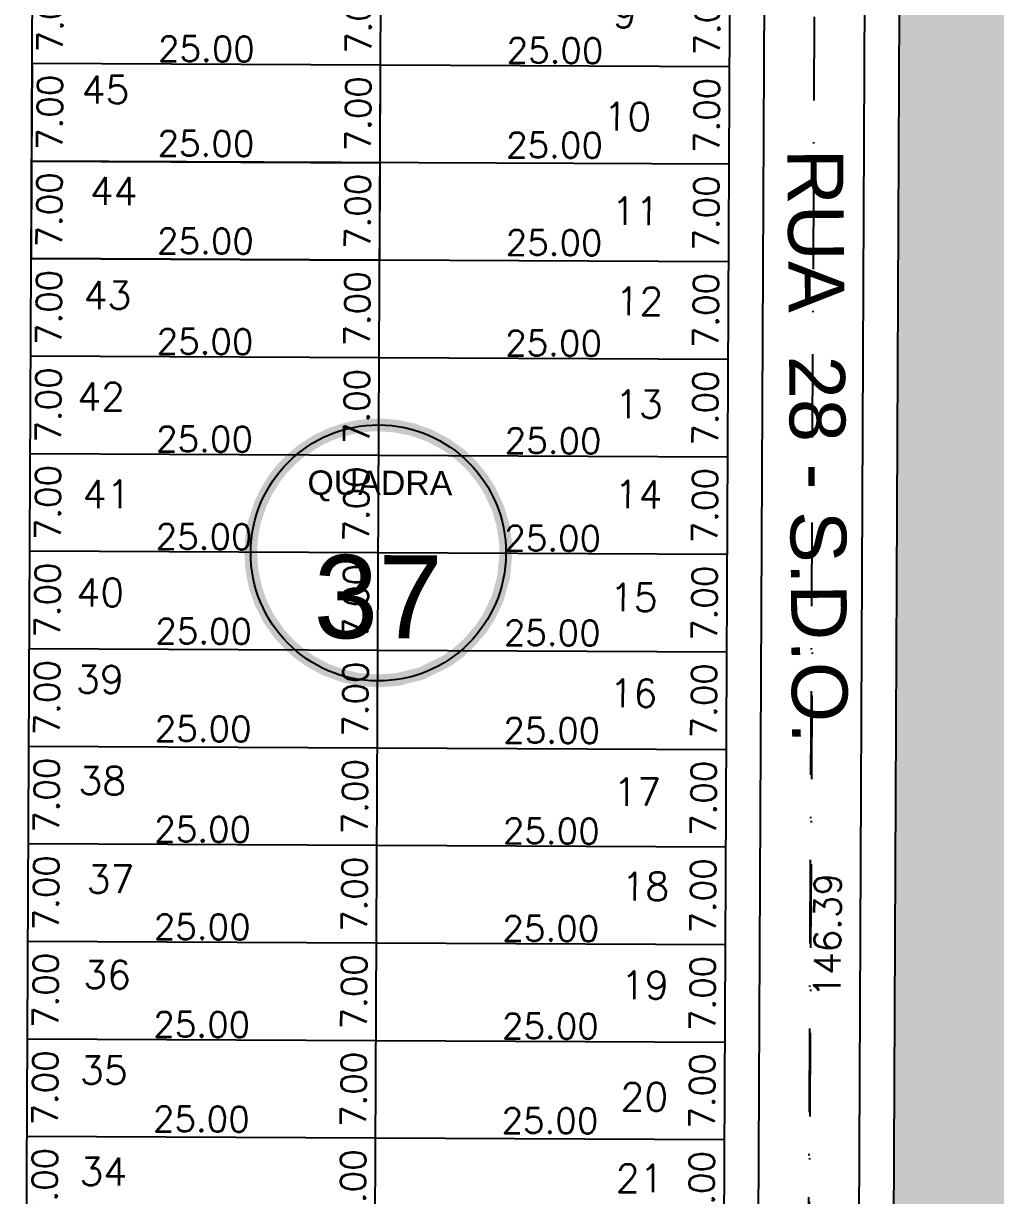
# Model space of a CAD drawing. Header units: millimetres. Extents: x -4430026 to 4783824, y 584 to 9593110.
# Drawn here: x 2252.8 to 2322.5, y 1561 to 1645.1 of the extents above; entities that cross this region are included whole.
import ezdxf
from ezdxf.enums import TextEntityAlignment as Align

# ---------------------------------------------------------------- set-up
doc = ezdxf.new("R2010")
doc.units = ezdxf.units.MM
doc.linetypes.add('DASHDOT', pattern=[1, 0.5, -0.25, 0, -0.25])
doc.linetypes.add('HIDDEN2', pattern=[0.1875, 0.125, -0.0625])
for name, color, linetype in [('boundary filipe', 6, 'Continuous'), ('BOUNDARY LOTES', 2, 'Continuous'), ('Calçada', 1, 'Continuous'), ('Cota', 8, 'Continuous'), ('COTAS', 8, 'Continuous'), ('Lotes', 2, 'Continuous'), ('Nomes de Ruas', 3, 'Continuous'), ('Numero de lotes', 5, 'Continuous'), ('númeraçãoquadras', 4, 'Continuous'), ('Projeção', 8, 'HIDDEN2'), ('QUADRA', 4, 'Continuous'), ('QUADRO', 8, 'Continuous')]:
    doc.layers.add(name, color=color, linetype=linetype)
doc.styles.add('arcad1', font='romans.shx')
doc.styles.add('ARIAL', font='arial.ttf', dxfattribs={"height": 0.25})
doc.styles.add('ROMANS', font='romans.shx')
doc.styles.add('STYLE1', font='sanss___.ttf')
doc.dimstyles.new('BOLA100', dxfattribs={"dimscale": 0, "dimtxt": 1.9, "dimasz": 0.18, "dimexe": 0.18, "dimexo": 0.063, "dimgap": 0, "dimtad": 1, "dimzin": 4, "dimdsep": 46, "dimtxsty": 'ROMANS', "dimcen": 0.09, "dimse1": 1, "dimse2": 1, "dimsd1": 1, "dimsd2": 1, "dimclrt": 256, "dimaunit": 1, "dimadec": 4, "dimazin": 0, "dimtfac": 1.2, "dimtix": 1, "dimtmove": 2, "dimatfit": 3, "dimfxl": 1, "dimtvp": 2, "dimtolj": 1, "dimtzin": 4, "dimarcsym": 0})
doc.dimstyles.get("Standard").update_dxf_attribs({"dimtxt": 0.18, "dimasz": 0.18, "dimexe": 0.18, "dimexo": 0.0625, "dimgap": 0.09, "dimtad": 0, "dimtih": 1, "dimtoh": 1, "dimdec": 4, "dimzin": 0, "dimdsep": 46, "dimtxsty": 'Standard', "dimcen": 0.09, "dimadec": 0, "dimazin": 0, "dimtfac": 1, "dimtdec": 4, "dimtofl": 0, "dimtmove": 0, "dimatfit": 3, "dimfxl": 1, "dimtolj": 1, "dimtzin": 0, "dimarcsym": 0})

# ---------------------------------------------------------------- blocks, each defined once
blk = doc.blocks.new('NUM_quadra')
at = {"color": 6, "const_width": 0.02}
blk.add_lwpolyline([(-0.0134, 0.1996), (-0.034, 0.1971), (-0.0579, 0.1914), (-0.0779, 0.1842), (-0.0981, 0.1743), (-0.1208, 0.1594), (-0.1377, 0.145), (-0.1521, 0.1299), (-0.1625, 0.1166), (-0.1764, 0.0942), (-0.1852, 0.0754), (-0.1941, 0.0483), (-0.1985, 0.0243), (-0.2, 0), (-0.1977, -0.0299), (-0.1921, -0.0556), (-0.1839, -0.0786), (-0.1713, -0.1033), (-0.1546, -0.1269), (-0.1389, -0.1439), (-0.1219, -0.1586), (-0.1046, -0.1705), (-0.0831, -0.1819), (-0.0531, -0.1928), (-0.0302, -0.1977), (0, -0.2), (0.0309, -0.1976), (0.0677, -0.1882), (0.1069, -0.169), (0.124, -0.1569), (0.1407, -0.1421), (0.1614, -0.1181), (0.1737, -0.0992), (0.187, -0.071), (0.1962, -0.0386), (0.2, 0), (0.1989, 0.0205), (0.1943, 0.0473), (0.1871, 0.0707), (0.1741, 0.0984), (0.1635, 0.1151), (0.1472, 0.1354), (0.1285, 0.1533), (0.1063, 0.1694), (0.0782, 0.1841), (0.0533, 0.1928), (0.0267, 0.1982), (0, 0.2)], close=True, dxfattribs=at)
blk.add_circle((0, 0), 0.2)
at = {"color": 3, "insert": (-0.1114, 0.1285), "char_height": 0.038, "width": 0.2663, "attachment_point": 1, "style": 'STYLE1'}
blk.add_mtext('\\fArial|b0|i0|c0|p34;QUADRA', dxfattribs=at)
at = {"color": 3, "style": 'STYLE1'}
blk.add_attdef('00', text='', height=0.13, dxfattribs=at).set_placement((0, -0.1335), align=Align.CENTER)
blk = doc.blocks.new('*D14102')
at = {"layer": 'DEFPOINTS', "color": 0, "linetype": 'ByBlock'}
for p in [(2309.529, 1652.865), (2311.716, 1652.855), (2308.835, 1506.475)]:
    blk.add_point(p, dxfattribs=at)
at = {"layer": 'COTAS', "linetype": 'ByBlock', "insert": (2310.42, 1579.664), "char_height": 1.9, "attachment_point": 5, "rotation": 89.72858, "style": 'ROMANS'}
blk.add_mtext('\\A1;146.39', dxfattribs=at)
blk = doc.blocks.new('*D10542')
at = {"layer": 'DEFPOINTS', "color": 0}
for p in [(2253.411, 1649.221), (2253.378, 1642.221), (2258.267, 1642.198)]:
    blk.add_point(p, dxfattribs=at)
at = {"layer": 'COTAS', "color": 41, "insert": (2254.684, 1645.715), "char_height": 1.8, "attachment_point": 5, "rotation": 89.72858, "style": 'ROMANS'}
blk.add_mtext('\\A1;7.00', dxfattribs=at)
blk = doc.blocks.new('*D10543')
at = {"layer": 'DEFPOINTS', "color": 0}
for p in [(2253.378, 1642.221), (2253.344, 1635.221), (2258.234, 1635.198)]:
    blk.add_point(p, dxfattribs=at)
at = {"layer": 'COTAS', "color": 41, "insert": (2254.651, 1638.715), "char_height": 1.8, "attachment_point": 5, "rotation": 89.72858, "style": 'ROMANS'}
blk.add_mtext('\\A1;7.00', dxfattribs=at)
blk = doc.blocks.new('*D10544')
at = {"layer": 'DEFPOINTS', "color": 0}
for p in [(2253.344, 1635.221), (2253.311, 1628.221), (2258.201, 1628.198)]:
    blk.add_point(p, dxfattribs=at)
at = {"layer": 'COTAS', "color": 41, "insert": (2254.617, 1631.715), "char_height": 1.8, "attachment_point": 5, "rotation": 89.72858, "style": 'ROMANS'}
blk.add_mtext('\\A1;7.00', dxfattribs=at)
blk = doc.blocks.new('*D10545')
at = {"layer": 'DEFPOINTS', "color": 0}
for p in [(2253.311, 1628.221), (2253.278, 1621.221), (2258.168, 1621.198)]:
    blk.add_point(p, dxfattribs=at)
at = {"layer": 'COTAS', "color": 41, "insert": (2254.584, 1624.715), "char_height": 1.8, "attachment_point": 5, "rotation": 89.72858, "style": 'ROMANS'}
blk.add_mtext('\\A1;7.00', dxfattribs=at)
blk = doc.blocks.new('*D10546')
at = {"layer": 'DEFPOINTS', "color": 0}
for p in [(2253.278, 1621.221), (2253.245, 1614.221), (2258.134, 1614.198)]:
    blk.add_point(p, dxfattribs=at)
at = {"layer": 'COTAS', "color": 41, "insert": (2254.551, 1617.715), "char_height": 1.8, "attachment_point": 5, "rotation": 89.72858, "style": 'ROMANS'}
blk.add_mtext('\\A1;7.00', dxfattribs=at)
blk = doc.blocks.new('*D10547')
at = {"layer": 'DEFPOINTS', "color": 0}
for p in [(2253.245, 1614.221), (2253.212, 1607.221), (2258.101, 1607.198)]:
    blk.add_point(p, dxfattribs=at)
at = {"layer": 'COTAS', "color": 41, "insert": (2254.518, 1610.715), "char_height": 1.8, "attachment_point": 5, "rotation": 89.72858, "style": 'ROMANS'}
blk.add_mtext('\\A1;7.00', dxfattribs=at)
blk = doc.blocks.new('*D10548')
at = {"layer": 'DEFPOINTS', "color": 0}
for p in [(2253.212, 1607.221), (2253.179, 1600.221), (2258.068, 1600.198)]:
    blk.add_point(p, dxfattribs=at)
at = {"layer": 'COTAS', "color": 41, "insert": (2254.485, 1603.715), "char_height": 1.8, "attachment_point": 5, "rotation": 89.72858, "style": 'ROMANS'}
blk.add_mtext('\\A1;7.00', dxfattribs=at)
blk = doc.blocks.new('*D10549')
at = {"layer": 'DEFPOINTS', "color": 0}
for p in [(2253.179, 1600.221), (2253.145, 1593.222), (2258.035, 1593.198)]:
    blk.add_point(p, dxfattribs=at)
at = {"layer": 'COTAS', "color": 41, "insert": (2254.452, 1596.715), "char_height": 1.8, "attachment_point": 5, "rotation": 89.72858, "style": 'ROMANS'}
blk.add_mtext('\\A1;7.00', dxfattribs=at)
blk = doc.blocks.new('*D10550')
at = {"layer": 'DEFPOINTS', "color": 0}
for p in [(2253.145, 1593.222), (2253.112, 1586.222), (2258.002, 1586.198)]:
    blk.add_point(p, dxfattribs=at)
at = {"layer": 'COTAS', "color": 41, "insert": (2254.418, 1589.715), "char_height": 1.8, "attachment_point": 5, "rotation": 89.72858, "style": 'ROMANS'}
blk.add_mtext('\\A1;7.00', dxfattribs=at)
blk = doc.blocks.new('*D10551')
at = {"layer": 'DEFPOINTS', "color": 0}
for p in [(2253.112, 1586.222), (2253.079, 1579.222), (2257.969, 1579.199)]:
    blk.add_point(p, dxfattribs=at)
at = {"layer": 'COTAS', "color": 41, "insert": (2254.385, 1582.716), "char_height": 1.8, "attachment_point": 5, "rotation": 89.72858, "style": 'ROMANS'}
blk.add_mtext('\\A1;7.00', dxfattribs=at)
blk = doc.blocks.new('*D10552')
at = {"layer": 'DEFPOINTS', "color": 0}
for p in [(2253.079, 1579.222), (2253.046, 1572.222), (2257.935, 1572.199)]:
    blk.add_point(p, dxfattribs=at)
at = {"layer": 'COTAS', "color": 41, "insert": (2254.352, 1575.716), "char_height": 1.8, "attachment_point": 5, "rotation": 89.72858, "style": 'ROMANS'}
blk.add_mtext('\\A1;7.00', dxfattribs=at)
blk = doc.blocks.new('*D10553')
at = {"layer": 'DEFPOINTS', "color": 0}
for p in [(2253.046, 1572.222), (2253.013, 1565.222), (2257.902, 1565.199)]:
    blk.add_point(p, dxfattribs=at)
at = {"layer": 'COTAS', "color": 41, "insert": (2254.319, 1568.716), "char_height": 1.8, "attachment_point": 5, "rotation": 89.72858, "style": 'ROMANS'}
blk.add_mtext('\\A1;7.00', dxfattribs=at)
blk = doc.blocks.new('*D10554')
at = {"layer": 'DEFPOINTS', "color": 0}
for p in [(2253.013, 1565.222), (2252.98, 1558.222), (2257.869, 1558.199)]:
    blk.add_point(p, dxfattribs=at)
at = {"layer": 'COTAS', "color": 41, "insert": (2254.286, 1561.716), "char_height": 1.8, "attachment_point": 5, "rotation": 89.72858, "style": 'ROMANS'}
blk.add_mtext('\\A1;7.00', dxfattribs=at)
blk = doc.blocks.new('*D10567')
at = {"layer": 'DEFPOINTS', "color": 0}
for p in [(2278.41, 1649.102), (2278.377, 1642.103), (2280.382, 1642.093)]:
    blk.add_point(p, dxfattribs=at)
at = {"layer": 'COTAS', "color": 41, "insert": (2276.799, 1645.61), "char_height": 1.8, "attachment_point": 5, "rotation": 89.72858, "style": 'ROMANS'}
blk.add_mtext('\\A1;7.00', dxfattribs=at)
blk = doc.blocks.new('*D10568')
at = {"layer": 'DEFPOINTS', "color": 0}
for p in [(2278.377, 1642.103), (2278.344, 1635.103), (2280.349, 1635.093)]:
    blk.add_point(p, dxfattribs=at)
at = {"layer": 'COTAS', "color": 41, "insert": (2276.766, 1638.61), "char_height": 1.8, "attachment_point": 5, "rotation": 89.72858, "style": 'ROMANS'}
blk.add_mtext('\\A1;7.00', dxfattribs=at)
blk = doc.blocks.new('*D10569')
at = {"layer": 'DEFPOINTS', "color": 0}
for p in [(2278.344, 1635.103), (2278.311, 1628.103), (2280.316, 1628.093)]:
    blk.add_point(p, dxfattribs=at)
at = {"layer": 'COTAS', "color": 41, "insert": (2276.733, 1631.61), "char_height": 1.8, "attachment_point": 5, "rotation": 89.72858, "style": 'ROMANS'}
blk.add_mtext('\\A1;7.00', dxfattribs=at)
blk = doc.blocks.new('*D10570')
at = {"layer": 'DEFPOINTS', "color": 0}
for p in [(2278.311, 1628.103), (2278.278, 1621.103), (2280.283, 1621.093)]:
    blk.add_point(p, dxfattribs=at)
at = {"layer": 'COTAS', "color": 41, "insert": (2276.699, 1624.61), "char_height": 1.8, "attachment_point": 5, "rotation": 89.72858, "style": 'ROMANS'}
blk.add_mtext('\\A1;7.00', dxfattribs=at)
blk = doc.blocks.new('*D10571')
at = {"layer": 'DEFPOINTS', "color": 0}
for p in [(2278.278, 1621.103), (2278.245, 1614.103), (2280.25, 1614.093)]:
    blk.add_point(p, dxfattribs=at)
at = {"layer": 'COTAS', "color": 41, "insert": (2276.666, 1617.61), "char_height": 1.8, "attachment_point": 5, "rotation": 89.72858, "style": 'ROMANS'}
blk.add_mtext('\\A1;7.00', dxfattribs=at)
blk = doc.blocks.new('*D10572')
at = {"layer": 'DEFPOINTS', "color": 0}
for p in [(2278.245, 1614.103), (2278.212, 1607.103), (2280.216, 1607.093)]:
    blk.add_point(p, dxfattribs=at)
at = {"layer": 'COTAS', "color": 41, "insert": (2276.633, 1610.61), "char_height": 1.8, "attachment_point": 5, "rotation": 89.72858, "style": 'ROMANS'}
blk.add_mtext('\\A1;7.00', dxfattribs=at)
blk = doc.blocks.new('*D10573')
at = {"layer": 'DEFPOINTS', "color": 0}
for p in [(2278.212, 1607.103), (2278.178, 1600.103), (2280.183, 1600.094)]:
    blk.add_point(p, dxfattribs=at)
at = {"layer": 'COTAS', "color": 41, "insert": (2276.6, 1603.611), "char_height": 1.8, "attachment_point": 5, "rotation": 89.72858, "style": 'ROMANS'}
blk.add_mtext('\\A1;7.00', dxfattribs=at)
blk = doc.blocks.new('*D10574')
at = {"layer": 'DEFPOINTS', "color": 0}
for p in [(2278.178, 1600.103), (2278.145, 1593.103), (2280.15, 1593.094)]:
    blk.add_point(p, dxfattribs=at)
at = {"layer": 'COTAS', "color": 41, "insert": (2276.567, 1596.611), "char_height": 1.8, "attachment_point": 5, "rotation": 89.72858, "style": 'ROMANS'}
blk.add_mtext('\\A1;7.00', dxfattribs=at)
blk = doc.blocks.new('*D10575')
at = {"layer": 'DEFPOINTS', "color": 0}
for p in [(2278.145, 1593.103), (2278.112, 1586.103), (2280.117, 1586.094)]:
    blk.add_point(p, dxfattribs=at)
at = {"layer": 'COTAS', "color": 41, "insert": (2276.534, 1589.611), "char_height": 1.8, "attachment_point": 5, "rotation": 89.72858, "style": 'ROMANS'}
blk.add_mtext('\\A1;7.00', dxfattribs=at)
blk = doc.blocks.new('*D10576')
at = {"layer": 'DEFPOINTS', "color": 0}
for p in [(2278.112, 1586.103), (2278.079, 1579.103), (2280.084, 1579.094)]:
    blk.add_point(p, dxfattribs=at)
at = {"layer": 'COTAS', "color": 41, "insert": (2276.5, 1582.611), "char_height": 1.8, "attachment_point": 5, "rotation": 89.72858, "style": 'ROMANS'}
blk.add_mtext('\\A1;7.00', dxfattribs=at)
blk = doc.blocks.new('*D10577')
at = {"layer": 'DEFPOINTS', "color": 0}
for p in [(2278.079, 1579.103), (2278.046, 1572.103), (2280.051, 1572.094)]:
    blk.add_point(p, dxfattribs=at)
at = {"layer": 'COTAS', "color": 41, "insert": (2276.467, 1575.611), "char_height": 1.8, "attachment_point": 5, "rotation": 89.72858, "style": 'ROMANS'}
blk.add_mtext('\\A1;7.00', dxfattribs=at)
blk = doc.blocks.new('*D10578')
at = {"layer": 'DEFPOINTS', "color": 0}
for p in [(2278.046, 1572.103), (2278.013, 1565.103), (2280.018, 1565.094)]:
    blk.add_point(p, dxfattribs=at)
at = {"layer": 'COTAS', "color": 41, "insert": (2276.434, 1568.611), "char_height": 1.8, "attachment_point": 5, "rotation": 89.72858, "style": 'ROMANS'}
blk.add_mtext('\\A1;7.00', dxfattribs=at)
blk = doc.blocks.new('*D10579')
at = {"layer": 'DEFPOINTS', "color": 0}
for p in [(2278.013, 1565.103), (2277.979, 1558.103), (2279.984, 1558.094)]:
    blk.add_point(p, dxfattribs=at)
at = {"layer": 'COTAS', "color": 41, "insert": (2276.401, 1561.611), "char_height": 1.8, "attachment_point": 5, "rotation": 89.72858, "style": 'ROMANS'}
blk.add_mtext('\\A1;7.00', dxfattribs=at)
blk = doc.blocks.new('*D10589')
at = {"layer": 'DEFPOINTS', "color": 0}
for p in [(2303.41, 1648.984), (2303.377, 1641.984), (2305.382, 1641.975)]:
    blk.add_point(p, dxfattribs=at)
at = {"layer": 'COTAS', "color": 41, "insert": (2301.799, 1645.492), "char_height": 1.8, "attachment_point": 5, "rotation": 89.72858, "style": 'ROMANS'}
blk.add_mtext('\\A1;7.00', dxfattribs=at)
blk = doc.blocks.new('*D10590')
at = {"layer": 'DEFPOINTS', "color": 0}
for p in [(2303.377, 1641.984), (2303.344, 1634.984), (2305.349, 1634.975)]:
    blk.add_point(p, dxfattribs=at)
at = {"layer": 'COTAS', "color": 41, "insert": (2301.765, 1638.492), "char_height": 1.8, "attachment_point": 5, "rotation": 89.72858, "style": 'ROMANS'}
blk.add_mtext('\\A1;7.00', dxfattribs=at)
blk = doc.blocks.new('*D10591')
at = {"layer": 'DEFPOINTS', "color": 0}
for p in [(2303.344, 1634.984), (2303.311, 1627.984), (2305.316, 1627.975)]:
    blk.add_point(p, dxfattribs=at)
at = {"layer": 'COTAS', "color": 41, "insert": (2301.732, 1631.492), "char_height": 1.8, "attachment_point": 5, "rotation": 89.72858, "style": 'ROMANS'}
blk.add_mtext('\\A1;7.00', dxfattribs=at)
blk = doc.blocks.new('*D10592')
at = {"layer": 'DEFPOINTS', "color": 0}
for p in [(2303.311, 1627.984), (2303.278, 1620.984), (2305.283, 1620.975)]:
    blk.add_point(p, dxfattribs=at)
at = {"layer": 'COTAS', "color": 41, "insert": (2301.699, 1624.492), "char_height": 1.8, "attachment_point": 5, "rotation": 89.72858, "style": 'ROMANS'}
blk.add_mtext('\\A1;7.00', dxfattribs=at)
blk = doc.blocks.new('*D10593')
at = {"layer": 'DEFPOINTS', "color": 0}
for p in [(2303.278, 1620.984), (2303.244, 1613.984), (2305.249, 1613.975)]:
    blk.add_point(p, dxfattribs=at)
at = {"layer": 'COTAS', "color": 41, "insert": (2301.666, 1617.492), "char_height": 1.8, "attachment_point": 5, "rotation": 89.72858, "style": 'ROMANS'}
blk.add_mtext('\\A1;7.00', dxfattribs=at)
blk = doc.blocks.new('*D10594')
at = {"layer": 'DEFPOINTS', "color": 0}
for p in [(2303.244, 1613.984), (2303.211, 1606.985), (2305.216, 1606.975)]:
    blk.add_point(p, dxfattribs=at)
at = {"layer": 'COTAS', "color": 41, "insert": (2301.633, 1610.492), "char_height": 1.8, "attachment_point": 5, "rotation": 89.72858, "style": 'ROMANS'}
blk.add_mtext('\\A1;7.00', dxfattribs=at)
blk = doc.blocks.new('*D10595')
at = {"layer": 'DEFPOINTS', "color": 0}
for p in [(2303.211, 1606.985), (2303.178, 1599.985), (2305.183, 1599.975)]:
    blk.add_point(p, dxfattribs=at)
at = {"layer": 'COTAS', "color": 41, "insert": (2301.6, 1603.492), "char_height": 1.8, "attachment_point": 5, "rotation": 89.72858, "style": 'ROMANS'}
blk.add_mtext('\\A1;7.00', dxfattribs=at)
blk = doc.blocks.new('*D10596')
at = {"layer": 'DEFPOINTS', "color": 0}
for p in [(2303.178, 1599.985), (2303.145, 1592.985), (2305.15, 1592.975)]:
    blk.add_point(p, dxfattribs=at)
at = {"layer": 'COTAS', "color": 41, "insert": (2301.566, 1596.492), "char_height": 1.8, "attachment_point": 5, "rotation": 89.72858, "style": 'ROMANS'}
blk.add_mtext('\\A1;7.00', dxfattribs=at)
blk = doc.blocks.new('*D10597')
at = {"layer": 'DEFPOINTS', "color": 0}
for p in [(2303.145, 1592.985), (2303.112, 1585.985), (2305.117, 1585.975)]:
    blk.add_point(p, dxfattribs=at)
at = {"layer": 'COTAS', "color": 41, "insert": (2301.533, 1589.492), "char_height": 1.8, "attachment_point": 5, "rotation": 89.72858, "style": 'ROMANS'}
blk.add_mtext('\\A1;7.00', dxfattribs=at)
blk = doc.blocks.new('*D10598')
at = {"layer": 'DEFPOINTS', "color": 0}
for p in [(2303.112, 1585.985), (2303.079, 1578.985), (2305.084, 1578.975)]:
    blk.add_point(p, dxfattribs=at)
at = {"layer": 'COTAS', "color": 41, "insert": (2301.5, 1582.492), "char_height": 1.8, "attachment_point": 5, "rotation": 89.72858, "style": 'ROMANS'}
blk.add_mtext('\\A1;7.00', dxfattribs=at)
blk = doc.blocks.new('*D10599')
at = {"layer": 'DEFPOINTS', "color": 0}
for p in [(2303.079, 1578.985), (2303.045, 1571.985), (2305.05, 1571.975)]:
    blk.add_point(p, dxfattribs=at)
at = {"layer": 'COTAS', "color": 41, "insert": (2301.467, 1575.492), "char_height": 1.8, "attachment_point": 5, "rotation": 89.72858, "style": 'ROMANS'}
blk.add_mtext('\\A1;7.00', dxfattribs=at)
blk = doc.blocks.new('*D10600')
at = {"layer": 'DEFPOINTS', "color": 0}
for p in [(2303.045, 1571.985), (2303.012, 1564.985), (2305.017, 1564.975)]:
    blk.add_point(p, dxfattribs=at)
at = {"layer": 'COTAS', "color": 41, "insert": (2301.434, 1568.492), "char_height": 1.8, "attachment_point": 5, "rotation": 89.72858, "style": 'ROMANS'}
blk.add_mtext('\\A1;7.00', dxfattribs=at)
blk = doc.blocks.new('*D10601')
at = {"layer": 'DEFPOINTS', "color": 0}
for p in [(2303.012, 1564.985), (2302.979, 1557.985), (2304.984, 1557.976)]:
    blk.add_point(p, dxfattribs=at)
at = {"layer": 'COTAS', "color": 41, "insert": (2301.401, 1561.493), "char_height": 1.8, "attachment_point": 5, "rotation": 89.72858, "style": 'ROMANS'}
blk.add_mtext('\\A1;7.00', dxfattribs=at)
blk = doc.blocks.new('*D10619')
at = {"layer": 'DEFPOINTS', "color": 0}
for p in [(2253.373, 1641.202), (2278.372, 1641.084), (2278.366, 1639.608)]:
    blk.add_point(p, dxfattribs=at)
at = {"layer": 'Cota', "color": 41, "insert": (2265.883, 1643.267), "char_height": 1.8, "attachment_point": 5, "rotation": 359.72858, "style": 'ROMANS'}
blk.add_mtext('\\A1;25.00', dxfattribs=at)
blk = doc.blocks.new('*D10620')
at = {"layer": 'DEFPOINTS', "color": 0}
for p in [(2278.372, 1641.084), (2303.372, 1640.966), (2303.365, 1639.49)]:
    blk.add_point(p, dxfattribs=at)
at = {"layer": 'Cota', "color": 41, "insert": (2290.882, 1643.149), "char_height": 1.8, "attachment_point": 5, "rotation": 359.72858, "style": 'ROMANS'}
blk.add_mtext('\\A1;25.00', dxfattribs=at)
blk = doc.blocks.new('*D10625')
at = {"layer": 'DEFPOINTS', "color": 0}
for p in [(2253.341, 1634.416), (2278.34, 1634.298), (2278.333, 1632.822)]:
    blk.add_point(p, dxfattribs=at)
at = {"layer": 'Cota', "color": 41, "insert": (2265.851, 1636.481), "char_height": 1.8, "attachment_point": 5, "rotation": 359.72858, "style": 'ROMANS'}
blk.add_mtext('\\A1;25.00', dxfattribs=at)
blk = doc.blocks.new('*D10626')
at = {"layer": 'DEFPOINTS', "color": 0}
for p in [(2278.34, 1634.298), (2303.34, 1634.179), (2303.333, 1632.703)]:
    blk.add_point(p, dxfattribs=at)
at = {"layer": 'Cota', "color": 41, "insert": (2290.85, 1636.362), "char_height": 1.8, "attachment_point": 5, "rotation": 359.72858, "style": 'ROMANS'}
blk.add_mtext('\\A1;25.00', dxfattribs=at)
blk = doc.blocks.new('*D10627')
at = {"layer": 'DEFPOINTS', "color": 0}
for p in [(2253.307, 1627.416), (2278.307, 1627.298), (2278.3, 1625.822)]:
    blk.add_point(p, dxfattribs=at)
at = {"layer": 'Cota', "color": 41, "insert": (2265.817, 1629.481), "char_height": 1.8, "attachment_point": 5, "rotation": 359.72858, "style": 'ROMANS'}
blk.add_mtext('\\A1;25.00', dxfattribs=at)
blk = doc.blocks.new('*D10628')
at = {"layer": 'DEFPOINTS', "color": 0}
for p in [(2278.307, 1627.298), (2303.307, 1627.179), (2303.3, 1625.703)]:
    blk.add_point(p, dxfattribs=at)
at = {"layer": 'Cota', "color": 41, "insert": (2290.817, 1629.363), "char_height": 1.8, "attachment_point": 5, "rotation": 359.72858, "style": 'ROMANS'}
blk.add_mtext('\\A1;25.00', dxfattribs=at)
blk = doc.blocks.new('*D10629')
at = {"layer": 'DEFPOINTS', "color": 0}
for p in [(2253.207, 1606.203), (2278.207, 1606.084), (2278.2, 1604.609)]:
    blk.add_point(p, dxfattribs=at)
at = {"layer": 'Cota', "color": 41, "insert": (2265.717, 1608.268), "char_height": 1.8, "attachment_point": 5, "rotation": 359.72858, "style": 'ROMANS'}
blk.add_mtext('\\A1;25.00', dxfattribs=at)
blk = doc.blocks.new('*D10630')
at = {"layer": 'DEFPOINTS', "color": 0}
for p in [(2278.207, 1606.084), (2303.206, 1605.966), (2303.199, 1604.49)]:
    blk.add_point(p, dxfattribs=at)
at = {"layer": 'Cota', "color": 41, "insert": (2290.717, 1608.149), "char_height": 1.8, "attachment_point": 5, "rotation": 359.72858, "style": 'ROMANS'}
blk.add_mtext('\\A1;25.00', dxfattribs=at)
blk = doc.blocks.new('*D10631')
at = {"layer": 'DEFPOINTS', "color": 0}
for p in [(2253.24, 1613.203), (2278.24, 1613.084), (2278.233, 1611.608)]:
    blk.add_point(p, dxfattribs=at)
at = {"layer": 'Cota', "color": 41, "insert": (2265.75, 1615.268), "char_height": 1.8, "attachment_point": 5, "rotation": 359.72858, "style": 'ROMANS'}
blk.add_mtext('\\A1;25.00', dxfattribs=at)
blk = doc.blocks.new('*D10632')
at = {"layer": 'DEFPOINTS', "color": 0}
for p in [(2278.24, 1613.084), (2303.24, 1612.966), (2303.233, 1611.49)]:
    blk.add_point(p, dxfattribs=at)
at = {"layer": 'Cota', "color": 41, "insert": (2290.75, 1615.149), "char_height": 1.8, "attachment_point": 5, "rotation": 359.72858, "style": 'ROMANS'}
blk.add_mtext('\\A1;25.00', dxfattribs=at)
blk = doc.blocks.new('*D10633')
at = {"layer": 'DEFPOINTS', "color": 0}
for p in [(2253.273, 1620.203), (2278.273, 1620.084), (2278.266, 1618.608)]:
    blk.add_point(p, dxfattribs=at)
at = {"layer": 'Cota', "color": 41, "insert": (2265.783, 1622.268), "char_height": 1.8, "attachment_point": 5, "rotation": 359.72858, "style": 'ROMANS'}
blk.add_mtext('\\A1;25.00', dxfattribs=at)
blk = doc.blocks.new('*D10634')
at = {"layer": 'DEFPOINTS', "color": 0}
for p in [(2278.273, 1620.084), (2303.273, 1619.966), (2303.266, 1618.49)]:
    blk.add_point(p, dxfattribs=at)
at = {"layer": 'Cota', "color": 41, "insert": (2290.783, 1622.149), "char_height": 1.8, "attachment_point": 5, "rotation": 359.72858, "style": 'ROMANS'}
blk.add_mtext('\\A1;25.00', dxfattribs=at)
blk = doc.blocks.new('*D10635')
at = {"layer": 'DEFPOINTS', "color": 0}
for p in [(2253.175, 1599.416), (2278.175, 1599.298), (2278.168, 1597.822)]:
    blk.add_point(p, dxfattribs=at)
at = {"layer": 'Cota', "color": 41, "insert": (2265.685, 1601.481), "char_height": 1.8, "attachment_point": 5, "rotation": 359.72858, "style": 'ROMANS'}
blk.add_mtext('\\A1;25.00', dxfattribs=at)
blk = doc.blocks.new('*D10636')
at = {"layer": 'DEFPOINTS', "color": 0}
for p in [(2278.175, 1599.298), (2303.174, 1599.179), (2303.167, 1597.704)]:
    blk.add_point(p, dxfattribs=at)
at = {"layer": 'Cota', "color": 41, "insert": (2290.684, 1601.363), "char_height": 1.8, "attachment_point": 5, "rotation": 359.72858, "style": 'ROMANS'}
blk.add_mtext('\\A1;25.00', dxfattribs=at)
blk = doc.blocks.new('*D10637')
at = {"layer": 'DEFPOINTS', "color": 0}
for p in [(2253.142, 1592.416), (2278.141, 1592.298), (2278.134, 1590.822)]:
    blk.add_point(p, dxfattribs=at)
at = {"layer": 'Cota', "color": 41, "insert": (2265.652, 1594.481), "char_height": 1.8, "attachment_point": 5, "rotation": 359.72858, "style": 'ROMANS'}
blk.add_mtext('\\A1;25.00', dxfattribs=at)
blk = doc.blocks.new('*D10638')
at = {"layer": 'DEFPOINTS', "color": 0}
for p in [(2278.141, 1592.298), (2303.141, 1592.18), (2303.134, 1590.704)]:
    blk.add_point(p, dxfattribs=at)
at = {"layer": 'Cota', "color": 41, "insert": (2290.651, 1594.363), "char_height": 1.8, "attachment_point": 5, "rotation": 359.72858, "style": 'ROMANS'}
blk.add_mtext('\\A1;25.00', dxfattribs=at)
blk = doc.blocks.new('*D10639')
at = {"layer": 'DEFPOINTS', "color": 0}
for p in [(2253.041, 1571.203), (2278.041, 1571.085), (2278.034, 1569.609)]:
    blk.add_point(p, dxfattribs=at)
at = {"layer": 'Cota', "color": 41, "insert": (2265.551, 1573.268), "char_height": 1.8, "attachment_point": 5, "rotation": 359.72858, "style": 'ROMANS'}
blk.add_mtext('\\A1;25.00', dxfattribs=at)
blk = doc.blocks.new('*D10640')
at = {"layer": 'DEFPOINTS', "color": 0}
for p in [(2278.041, 1571.085), (2303.041, 1570.966), (2303.034, 1569.491)]:
    blk.add_point(p, dxfattribs=at)
at = {"layer": 'Cota', "color": 41, "insert": (2290.551, 1573.15), "char_height": 1.8, "attachment_point": 5, "rotation": 359.72858, "style": 'ROMANS'}
blk.add_mtext('\\A1;25.00', dxfattribs=at)
blk = doc.blocks.new('*D10641')
at = {"layer": 'DEFPOINTS', "color": 0}
for p in [(2253.074, 1578.203), (2278.074, 1578.085), (2278.067, 1576.609)]:
    blk.add_point(p, dxfattribs=at)
at = {"layer": 'Cota', "color": 41, "insert": (2265.584, 1580.268), "char_height": 1.8, "attachment_point": 5, "rotation": 359.72858, "style": 'ROMANS'}
blk.add_mtext('\\A1;25.00', dxfattribs=at)
blk = doc.blocks.new('*D10642')
at = {"layer": 'DEFPOINTS', "color": 0}
for p in [(2278.074, 1578.085), (2303.074, 1577.966), (2303.067, 1576.49)]:
    blk.add_point(p, dxfattribs=at)
at = {"layer": 'Cota', "color": 41, "insert": (2290.584, 1580.15), "char_height": 1.8, "attachment_point": 5, "rotation": 359.72858, "style": 'ROMANS'}
blk.add_mtext('\\A1;25.00', dxfattribs=at)
blk = doc.blocks.new('*D10643')
at = {"layer": 'DEFPOINTS', "color": 0}
for p in [(2253.107, 1585.203), (2278.107, 1585.085), (2278.1, 1583.609)]:
    blk.add_point(p, dxfattribs=at)
at = {"layer": 'Cota', "color": 41, "insert": (2265.617, 1587.268), "char_height": 1.8, "attachment_point": 5, "rotation": 359.72858, "style": 'ROMANS'}
blk.add_mtext('\\A1;25.00', dxfattribs=at)
blk = doc.blocks.new('*D10644')
at = {"layer": 'DEFPOINTS', "color": 0}
for p in [(2278.107, 1585.085), (2303.107, 1584.966), (2303.1, 1583.49)]:
    blk.add_point(p, dxfattribs=at)
at = {"layer": 'Cota', "color": 41, "insert": (2290.617, 1587.15), "char_height": 1.8, "attachment_point": 5, "rotation": 359.72858, "style": 'ROMANS'}
blk.add_mtext('\\A1;25.00', dxfattribs=at)
blk = doc.blocks.new('*D10645')
at = {"layer": 'DEFPOINTS', "color": 0}
for p in [(2253.009, 1564.417), (2278.009, 1564.298), (2278.002, 1562.822)]:
    blk.add_point(p, dxfattribs=at)
at = {"layer": 'Cota', "color": 41, "insert": (2265.519, 1566.482), "char_height": 1.8, "attachment_point": 5, "rotation": 359.72858, "style": 'ROMANS'}
blk.add_mtext('\\A1;25.00', dxfattribs=at)
blk = doc.blocks.new('*D10646')
at = {"layer": 'DEFPOINTS', "color": 0}
for p in [(2278.009, 1564.298), (2303.008, 1564.18), (2303.001, 1562.704)]:
    blk.add_point(p, dxfattribs=at)
at = {"layer": 'Cota', "color": 41, "insert": (2290.519, 1566.363), "char_height": 1.8, "attachment_point": 5, "rotation": 359.72858, "style": 'ROMANS'}
blk.add_mtext('\\A1;25.00', dxfattribs=at)

msp = doc.modelspace()

# ---------------------------------------------------------------- hatches: boundary and pattern name
at = {"layer": 'QUADRO'}
h = msp.add_hatch(dxfattribs=at)
h.set_pattern_fill('SWAMP', color=256, scale=3, angle=-0.27142, style=0)
h.set_pattern_definition([(359.7286, (2314.9623, 1512.1842), (1.51229, 2.59094), [0.375, -2.625]), (89.7286, (2315.1498, 1512.1834), (-1.487676, 2.605153), [0.1875, -5.008652]), (89.7286, (2315.1967, 1512.1831), (-1.487676, 2.605153), [0.15, -5.046152]), (89.7286, (2315.1029, 1512.1836), (-1.487676, 2.605153), [0.15, -5.046152]), (59.7286, (2315.2435, 1512.183), (-1.487676, 2.605153), [0.12, -2.88]), (119.7286, (2315.056, 1512.1838), (-2.999966, 0.01421), [0.12, -2.88])])
edge = h.paths.add_edge_path()
edge.add_arc((2414.737, 1654.182), 3.5, 359.72858, 390.40994)
edge.add_line((2417.755, 1655.954), (2408.507, 1671.711))
edge.add_arc((2405.488, 1669.939), 3.5, 30.40994, 122.79452)
edge.add_arc((2365.97, 1731.273), 69.463, 239.88824, 302.79452, ccw=False)
edge.add_arc((2329.365, 1668.157), 3.5, 59.88824, 150.16598)
edge.add_line((2326.329, 1669.898), (2316.08, 1652.028))
edge.add_arc((2319.117, 1650.286), 3.5, 150.16598, 179.72858)
edge.add_line((2315.617, 1650.303), (2314.981, 1516.095))
edge.add_arc((2318.481, 1516.078), 3.5, 179.72858, 269.48246)
edge.add_line((2318.449, 1512.578), (2414.047, 1511.715))
edge.add_arc((2414.078, 1515.215), 3.5, 269.48246, 359.72858)
edge.add_line((2417.578, 1515.198), (2418.237, 1654.165))

# ---------------------------------------------------------------- linework, layer by layer
at = {"layer": 'boundary filipe', "elevation": 2.439}
msp.add_lwpolyline([(2314.964, 1512.61), (2315.621, 1651.227), (2329.171, 1674.854, 0.206018), (2381.666, 1665.676, 0.060604), (2406.629, 1674.91), (2418.241, 1655.126), (2417.562, 1511.683), (2314.964, 1512.61)], format="xyb", close=True, dxfattribs=at)
msp.add_lwpolyline([(2314.964, 1512.61), (2315.621, 1651.227), (2329.171, 1674.854, 0.206018), (2381.666, 1665.676, 0.060604), (2406.629, 1674.91), (2418.241, 1655.126), (2417.562, 1511.683), (2314.964, 1512.61)], format="xyb", close=True, dxfattribs=at)
at = {"layer": 'BOUNDARY LOTES', "elevation": 2.439}
for points in [[(2278.377, 1642.103), (2253.378, 1642.221), (2253.344, 1635.221), (2278.344, 1635.103)], [(2278.344, 1635.103), (2253.344, 1635.221), (2253.311, 1628.221), (2278.311, 1628.103)]]:
    msp.add_lwpolyline(points, close=True, dxfattribs=at)
at = {"layer": 'Calçada'}
for p, q in [((2305.28, 1515.991, 2.439), (2305.917, 1650.349, 2.439)), ((2312.481, 1516.107, 2.439), (2313.117, 1650.315, 2.439))]:
    msp.add_line(p, q, dxfattribs=at)
at = {"layer": 'Lotes'}
for p, q in [((2277.763, 1512.394, 2.439), (2278.498, 1667.674, 2.439)), ((2303.377, 1641.984, 2.439), (2253.378, 1642.221, 2.439)), ((2303.479, 1639.449, 2.439), (2303.479, 1639.449, 2.439)), ((2303.344, 1634.984, 2.439), (2253.344, 1635.221, 2.439)), ((2303.344, 1634.984, 2.439), (2253.344, 1635.221, 2.439)), ((2303.311, 1627.984, 2.439), (2253.311, 1628.221, 2.439)), ((2303.311, 1627.984, 2.439), (2253.311, 1628.221, 2.439)), ((2303.278, 1620.984, 2.439), (2253.278, 1621.221, 2.439)), ((2303.244, 1613.984, 2.439), (2253.245, 1614.221, 2.439)), ((2303.211, 1606.985, 2.439), (2253.212, 1607.221, 2.439)), ((2303.178, 1599.985, 2.439), (2253.179, 1600.221, 2.439)), ((2303.145, 1592.985, 2.439), (2253.145, 1593.222, 2.439)), ((2303.112, 1585.985, 2.439), (2253.112, 1586.222, 2.439)), ((2303.079, 1578.985, 2.439), (2253.079, 1579.222, 2.439)), ((2303.045, 1571.985, 2.439), (2253.046, 1572.222, 2.439)), ((2303.045, 1571.985, 2.439), (2253.046, 1572.222, 2.439)), ((2303.012, 1564.985, 2.439), (2253.013, 1565.222, 2.439))]:
    msp.add_line(p, q, dxfattribs=at)
at = {"layer": 'Projeção', "linetype": 'DASHDOT', "ltscale": 12}
for p, q in [((2308.835, 1506.475, 2.439), (2309.517, 1650.332, 2.439)), ((2308.864, 1506.168, 103.708), (2309.361, 1602.84, 103.708))]:
    msp.add_line(p, q, dxfattribs=at)
at = {"layer": 'QUADRA', "elevation": 2.439}
for points in [[(2253.643, 1698.238, -0.574808), (2270.864, 1708.159), (2318.53, 1680.823), (2305.497, 1658.097, 0.129711), (2303.417, 1650.361), (2302.764, 1512.539), (2252.762, 1512.248), (2253.643, 1698.238)], [(2270.864, 1708.159), (2318.53, 1680.823), (2305.497, 1658.097, 0.129711), (2303.417, 1650.361), (2302.764, 1512.539), (2252.762, 1512.248), (2253.643, 1698.238)]]:
    msp.add_lwpolyline(points, format="xyb", dxfattribs=at)
msp.add_lwpolyline([(2314.964, 1512.61), (2315.621, 1651.227), (2329.171, 1674.854, 0.206018), (2381.666, 1665.676, 0.060604), (2406.629, 1674.91), (2418.241, 1655.126), (2417.562, 1511.683), (2314.964, 1512.61)], format="xyb", close=True, dxfattribs=at)
msp.add_lwpolyline([(2314.964, 1512.61), (2315.621, 1651.227), (2329.171, 1674.854, 0.206018), (2381.666, 1665.676, 0.060604), (2406.629, 1674.91), (2418.241, 1655.126), (2417.562, 1511.683), (2314.964, 1512.61)], format="xyb", close=True, dxfattribs=at)

# ---------------------------------------------------------------- block references
at = {"layer": 'númeraçãoquadras', "linetype": 'ByBlock', "extrusion": (0.084423, -0.000343131, 0.99643)}
ref = msp.add_blockref('NUM_quadra', (1616.349, -2263.345, 194.212), dxfattribs=dict(at, xscale=45.93175888062505, yscale=45.93175888063583, zscale=45.9317585301846, rotation=270.0385460290153))
ref.add_attrib('00', '37', dxfattribs={"layer": '0', "color": 3, "extrusion": (0.084423, -0.000343131, 0.99643), "height": 5.9711, "rotation": 270.03855, "style": 'STYLE1'}).set_placement((1610.219, -2263.349, 194.212), align=Align.CENTER)

# ---------------------------------------------------------------- texts
at = {"layer": 'Nomes de Ruas', "extrusion": (0.018825, 0.084574, 0.996239), "style": 'ARIAL'}
msp.add_text('RUA  28 - S.D.O.', height=4, rotation=102.96746, dxfattribs=at).set_placement((-1896.953, -2090.263, 184.239))
msp.add_text('RUA  28 - S.D.O.', height=4, rotation=102.96746, dxfattribs=at).set_placement((-1896.953, -2090.263, 184.239))
at = {"layer": 'Numero de lotes', "style": 'arcad1'}
for s, p in [('9', (2295.869, 1645.788, 2.439)), ('45', (2258.647, 1640.341, 2.439)), ('10', (2296.072, 1638.408, 2.439)), ('44', (2259.236, 1633.067, 2.439)), ('11', (2296.657, 1631.63, 2.439)), ('43', (2258.785, 1625.591, 2.439)), ('12', (2296.935, 1625.161, 2.439)), ('42', (2258.335, 1618.323, 2.439)), ('13', (2296.9, 1617.77, 2.439)), ('41', (2258.724, 1611.322, 2.439)), ('14', (2296.869, 1611.303, 2.439)), ('40', (2258.274, 1604.262, 2.439)), ('15', (2296.526, 1603.913, 2.439)), ('39', (2258.245, 1598.03, 2.439)), ('16', (2296.503, 1597.033, 2.439)), ('38', (2258.418, 1590.758, 2.439)), ('17', (2296.778, 1589.948, 2.439)), ('37', (2259.009, 1583.693, 2.439)), ('18', (2297.363, 1583.17, 2.439)), ('36', (2258.768, 1576.839, 2.439)), ('19', (2297.329, 1576.086, 2.439)), ('35', (2258.528, 1569.985, 2.439)), ('20', (2297.291, 1568.079, 2.439)), ('34', (2258.493, 1562.715, 2.439)), ('21', (2296.955, 1562.23, 2.439))]:
    msp.add_text(s, height=2, rotation=359.72858, dxfattribs=at).set_placement(p, align=Align.MIDDLE_CENTER)

# ---------------------------------------------------------------- dimensions: what is measured, and where the dimension line sits
at = {"layer": 'Cota'}
for p1, p2, picture, middle in [((2253.373, 1641.202, 2.439), (2278.372, 1641.084, 2.439), '*D10619', (2265.883, 1643.267, 2.439)), ((2253.341, 1634.416, 2.439), (2278.34, 1634.298, 2.439), '*D10625', (2265.851, 1636.481, 2.439)), ((2253.307, 1627.416, 2.439), (2278.307, 1627.298, 2.439), '*D10627', (2265.817, 1629.481, 2.439)), ((2253.273, 1620.203, 2.439), (2278.273, 1620.084, 2.439), '*D10633', (2265.783, 1622.268, 2.439)), ((2253.24, 1613.203, 2.439), (2278.24, 1613.084, 2.439), '*D10631', (2265.75, 1615.268, 2.439)), ((2253.207, 1606.203, 2.439), (2278.207, 1606.084, 2.439), '*D10629', (2265.717, 1608.268, 2.439)), ((2253.175, 1599.416, 2.439), (2278.175, 1599.298, 2.439), '*D10635', (2265.685, 1601.481, 2.439)), ((2253.142, 1592.416, 2.439), (2278.141, 1592.298, 2.439), '*D10637', (2265.652, 1594.481, 2.439)), ((2253.107, 1585.203, 2.439), (2278.107, 1585.085, 2.439), '*D10643', (2265.617, 1587.268, 2.439)), ((2253.074, 1578.203, 2.439), (2278.074, 1578.085, 2.439), '*D10641', (2265.584, 1580.268, 2.439)), ((2253.041, 1571.203, 2.439), (2278.041, 1571.085, 2.439), '*D10639', (2265.551, 1573.268, 2.439)), ((2253.009, 1564.417, 2.439), (2278.009, 1564.298, 2.439), '*D10645', (2265.519, 1566.482, 2.439))]:
    dim = msp.add_aligned_dim(p1=p1, p2=p2, distance=-1.476, dimstyle='Standard', override={"dimtxt": 1.8, "dimexo": 0.063, "dimgap": 0, "dimtih": 0, "dimtoh": 0, "dimdec": 2, "dimzin": 4, "dimtxsty": 'ROMANS', "dimse1": 1, "dimse2": 1, "dimsd1": 1, "dimsd2": 1, "dimclrt": 41, "dimtfac": 1.2, "dimtdec": 2, "dimtix": 1, "dimtofl": 1, "dimtmove": 2, "dimfxl": 0.18, "dimfxlon": 1, "dimtvp": 2, "dimtzin": 4}, dxfattribs=at)
    dim.commit()
    dim.dimension.update_dxf_attribs({"geometry": picture, "text_midpoint": middle})
for base, p1, p2, picture, middle in [((2303.365, 1639.49, 2.439), (2278.372, 1641.084, 2.439), (2303.372, 1640.966, 2.439), '*D10620', (2290.882, 1643.149, 2.439)), ((2303.333, 1632.703, 2.439), (2278.34, 1634.298, 2.439), (2303.34, 1634.179, 2.439), '*D10626', (2290.85, 1636.362, 2.439)), ((2303.3, 1625.703, 2.439), (2278.307, 1627.298, 2.439), (2303.307, 1627.179, 2.439), '*D10628', (2290.817, 1629.363, 2.439)), ((2303.266, 1618.49, 2.439), (2278.273, 1620.084, 2.439), (2303.273, 1619.966, 2.439), '*D10634', (2290.783, 1622.149, 2.439)), ((2303.233, 1611.49, 2.439), (2278.24, 1613.084, 2.439), (2303.24, 1612.966, 2.439), '*D10632', (2290.75, 1615.149, 2.439)), ((2303.199, 1604.49, 2.439), (2278.207, 1606.084, 2.439), (2303.206, 1605.966, 2.439), '*D10630', (2290.717, 1608.149, 2.439)), ((2303.167, 1597.704, 2.439), (2278.175, 1599.298, 2.439), (2303.174, 1599.179, 2.439), '*D10636', (2290.684, 1601.363, 2.439)), ((2303.134, 1590.704, 2.439), (2278.141, 1592.298, 2.439), (2303.141, 1592.18, 2.439), '*D10638', (2290.651, 1594.363, 2.439)), ((2303.1, 1583.49, 2.439), (2278.107, 1585.085, 2.439), (2303.107, 1584.966, 2.439), '*D10644', (2290.617, 1587.15, 2.439)), ((2303.067, 1576.49, 2.439), (2278.074, 1578.085, 2.439), (2303.074, 1577.966, 2.439), '*D10642', (2290.584, 1580.15, 2.439)), ((2303.034, 1569.491, 2.439), (2278.041, 1571.085, 2.439), (2303.041, 1570.966, 2.439), '*D10640', (2290.551, 1573.15, 2.439)), ((2303.001, 1562.704, 2.439), (2278.009, 1564.298, 2.439), (2303.008, 1564.18, 2.439), '*D10646', (2290.519, 1566.363, 2.439))]:
    dim = msp.add_linear_dim(base=base, p1=p1, p2=p2, angle=179.72858, dimstyle='Standard', override={"dimtxt": 1.8, "dimexo": 0.063, "dimgap": 0, "dimtih": 0, "dimtoh": 0, "dimdec": 2, "dimzin": 4, "dimtxsty": 'ROMANS', "dimse1": 1, "dimse2": 1, "dimsd1": 1, "dimsd2": 1, "dimclrt": 41, "dimtfac": 1.2, "dimtdec": 2, "dimtix": 1, "dimtofl": 1, "dimtmove": 2, "dimfxl": 0.18, "dimfxlon": 1, "dimtvp": 2, "dimtzin": 4}, dxfattribs=at)
    dim.commit()
    dim.dimension.update_dxf_attribs({"geometry": picture, "text_midpoint": middle})
at = {"layer": 'COTAS', "linetype": 'ByBlock'}
dim = msp.add_aligned_dim(p1=(2308.835, 1506.475, 2.439), p2=(2309.529, 1652.865, 2.439), distance=-2.188, dimstyle='BOLA100', override={"dimscale": 1, "dimfxl": 0.18}, dxfattribs=at)
dim.commit()
dim.dimension.update_dxf_attribs({"geometry": '*D14102', "text_midpoint": (2310.42, 1579.664, 2.439)})
at = {"layer": 'COTAS'}
for base, p1, p2, picture, middle in [((2258.267, 1642.198, 2.439), (2253.411, 1649.221, 2.439), (2253.378, 1642.221, 2.439), '*D10542', (2254.684, 1645.715, 2.439)), ((2280.382, 1642.093, 2.439), (2278.41, 1649.102, 2.439), (2278.377, 1642.103, 2.439), '*D10567', (2276.799, 1645.61, 2.439)), ((2305.382, 1641.975, 2.439), (2303.41, 1648.984, 2.439), (2303.377, 1641.984, 2.439), '*D10589', (2301.799, 1645.492, 2.439)), ((2258.234, 1635.198, 2.439), (2253.378, 1642.221, 2.439), (2253.344, 1635.221, 2.439), '*D10543', (2254.651, 1638.715, 2.439)), ((2280.349, 1635.093, 2.439), (2278.377, 1642.103, 2.439), (2278.344, 1635.103, 2.439), '*D10568', (2276.766, 1638.61, 2.439)), ((2305.349, 1634.975, 2.439), (2303.377, 1641.984, 2.439), (2303.344, 1634.984, 2.439), '*D10590', (2301.765, 1638.492, 2.439)), ((2258.201, 1628.198, 2.439), (2253.344, 1635.221, 2.439), (2253.311, 1628.221, 2.439), '*D10544', (2254.617, 1631.715, 2.439)), ((2280.316, 1628.093, 2.439), (2278.344, 1635.103, 2.439), (2278.311, 1628.103, 2.439), '*D10569', (2276.733, 1631.61, 2.439)), ((2305.316, 1627.975, 2.439), (2303.344, 1634.984, 2.439), (2303.311, 1627.984, 2.439), '*D10591', (2301.732, 1631.492, 2.439)), ((2258.168, 1621.198, 2.439), (2253.311, 1628.221, 2.439), (2253.278, 1621.221, 2.439), '*D10545', (2254.584, 1624.715, 2.439)), ((2280.283, 1621.093, 2.439), (2278.311, 1628.103, 2.439), (2278.278, 1621.103, 2.439), '*D10570', (2276.699, 1624.61, 2.439)), ((2305.283, 1620.975, 2.439), (2303.311, 1627.984, 2.439), (2303.278, 1620.984, 2.439), '*D10592', (2301.699, 1624.492, 2.439)), ((2258.134, 1614.198, 2.439), (2253.278, 1621.221, 2.439), (2253.245, 1614.221, 2.439), '*D10546', (2254.551, 1617.715, 2.439)), ((2280.25, 1614.093, 2.439), (2278.278, 1621.103, 2.439), (2278.245, 1614.103, 2.439), '*D10571', (2276.666, 1617.61, 2.439)), ((2305.249, 1613.975, 2.439), (2303.278, 1620.984, 2.439), (2303.244, 1613.984, 2.439), '*D10593', (2301.666, 1617.492, 2.439)), ((2258.101, 1607.198, 2.439), (2253.245, 1614.221, 2.439), (2253.212, 1607.221, 2.439), '*D10547', (2254.518, 1610.715, 2.439)), ((2280.216, 1607.093, 2.439), (2278.245, 1614.103, 2.439), (2278.212, 1607.103, 2.439), '*D10572', (2276.633, 1610.61, 2.439)), ((2305.216, 1606.975, 2.439), (2303.244, 1613.984, 2.439), (2303.211, 1606.985, 2.439), '*D10594', (2301.633, 1610.492, 2.439)), ((2258.068, 1600.198, 2.439), (2253.212, 1607.221, 2.439), (2253.179, 1600.221, 2.439), '*D10548', (2254.485, 1603.715, 2.439)), ((2280.183, 1600.094, 2.439), (2278.212, 1607.103, 2.439), (2278.178, 1600.103, 2.439), '*D10573', (2276.6, 1603.611, 2.439)), ((2305.183, 1599.975, 2.439), (2303.211, 1606.985, 2.439), (2303.178, 1599.985, 2.439), '*D10595', (2301.6, 1603.492, 2.439)), ((2258.035, 1593.198, 2.439), (2253.179, 1600.221, 2.439), (2253.145, 1593.222, 2.439), '*D10549', (2254.452, 1596.715, 2.439)), ((2280.15, 1593.094, 2.439), (2278.178, 1600.103, 2.439), (2278.145, 1593.103, 2.439), '*D10574', (2276.567, 1596.611, 2.439)), ((2305.15, 1592.975, 2.439), (2303.178, 1599.985, 2.439), (2303.145, 1592.985, 2.439), '*D10596', (2301.566, 1596.492, 2.439)), ((2258.002, 1586.198, 2.439), (2253.145, 1593.222, 2.439), (2253.112, 1586.222, 2.439), '*D10550', (2254.418, 1589.715, 2.439)), ((2280.117, 1586.094, 2.439), (2278.145, 1593.103, 2.439), (2278.112, 1586.103, 2.439), '*D10575', (2276.534, 1589.611, 2.439)), ((2305.117, 1585.975, 2.439), (2303.145, 1592.985, 2.439), (2303.112, 1585.985, 2.439), '*D10597', (2301.533, 1589.492, 2.439)), ((2257.969, 1579.199, 2.439), (2253.112, 1586.222, 2.439), (2253.079, 1579.222, 2.439), '*D10551', (2254.385, 1582.716, 2.439)), ((2280.084, 1579.094, 2.439), (2278.112, 1586.103, 2.439), (2278.079, 1579.103, 2.439), '*D10576', (2276.5, 1582.611, 2.439)), ((2305.084, 1578.975, 2.439), (2303.112, 1585.985, 2.439), (2303.079, 1578.985, 2.439), '*D10598', (2301.5, 1582.492, 2.439)), ((2257.935, 1572.199, 2.439), (2253.079, 1579.222, 2.439), (2253.046, 1572.222, 2.439), '*D10552', (2254.352, 1575.716, 2.439)), ((2280.051, 1572.094, 2.439), (2278.079, 1579.103, 2.439), (2278.046, 1572.103, 2.439), '*D10577', (2276.467, 1575.611, 2.439)), ((2305.05, 1571.975, 2.439), (2303.079, 1578.985, 2.439), (2303.045, 1571.985, 2.439), '*D10599', (2301.467, 1575.492, 2.439)), ((2257.902, 1565.199, 2.439), (2253.046, 1572.222, 2.439), (2253.013, 1565.222, 2.439), '*D10553', (2254.319, 1568.716, 2.439)), ((2280.018, 1565.094, 2.439), (2278.046, 1572.103, 2.439), (2278.013, 1565.103, 2.439), '*D10578', (2276.434, 1568.611, 2.439)), ((2305.017, 1564.975, 2.439), (2303.045, 1571.985, 2.439), (2303.012, 1564.985, 2.439), '*D10600', (2301.434, 1568.492, 2.439)), ((2257.869, 1558.199, 2.439), (2253.013, 1565.222, 2.439), (2252.98, 1558.222, 2.439), '*D10554', (2254.286, 1561.716, 2.439)), ((2279.984, 1558.094, 2.439), (2278.013, 1565.103, 2.439), (2277.979, 1558.103, 2.439), '*D10579', (2276.401, 1561.611, 2.439)), ((2304.984, 1557.976, 2.439), (2303.012, 1564.985, 2.439), (2302.979, 1557.985, 2.439), '*D10601', (2301.401, 1561.493, 2.439))]:
    dim = msp.add_linear_dim(base=base, p1=p1, p2=p2, angle=89.72858, dimstyle='Standard', override={"dimtxt": 1.8, "dimexo": 0.063, "dimgap": 0, "dimtih": 0, "dimtoh": 0, "dimdec": 2, "dimzin": 4, "dimtxsty": 'ROMANS', "dimse1": 1, "dimse2": 1, "dimsd1": 1, "dimsd2": 1, "dimclrt": 41, "dimtfac": 1.2, "dimtdec": 2, "dimtix": 1, "dimtofl": 1, "dimtmove": 2, "dimfxl": 0.18, "dimfxlon": 1, "dimtvp": 2, "dimtzin": 4}, dxfattribs=at)
    dim.commit()
    dim.dimension.update_dxf_attribs({"geometry": picture, "text_midpoint": middle})

doc.saveas('drawing.dxf')
